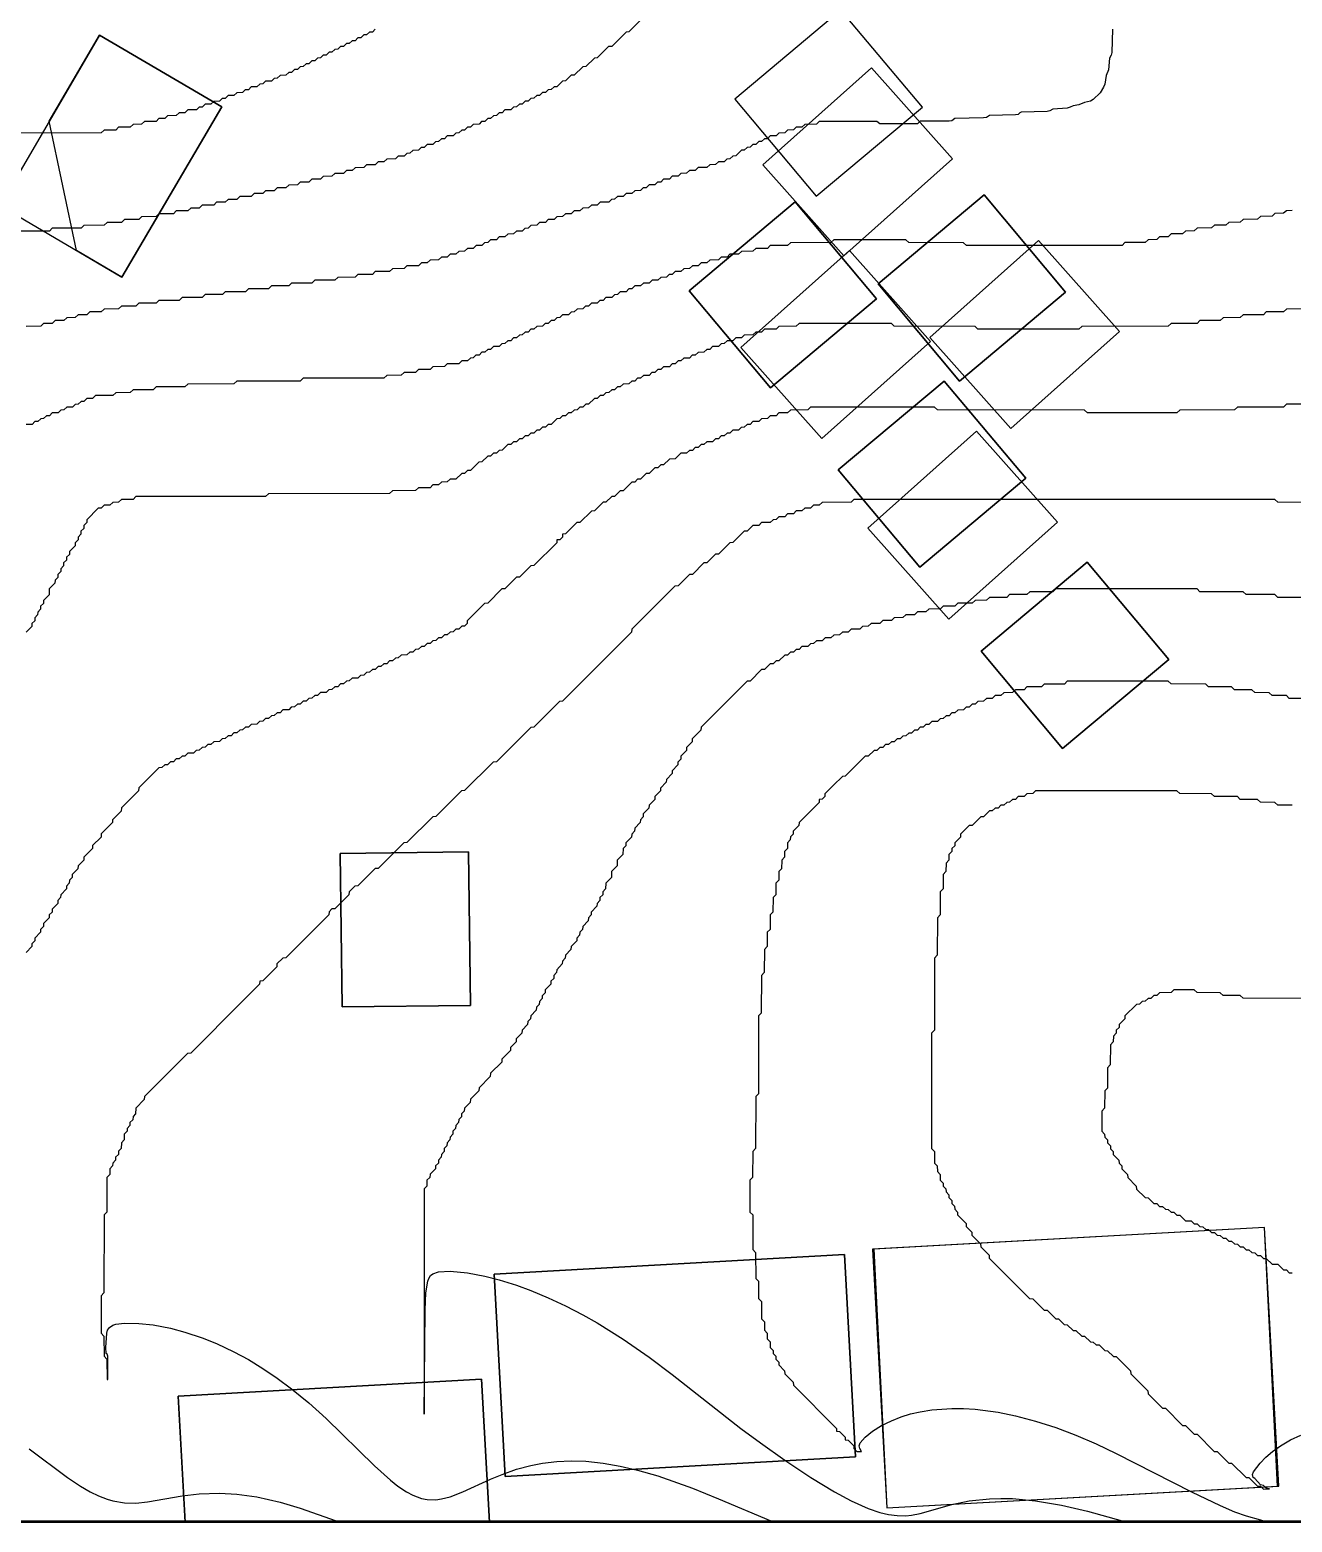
# Model space of a CAD drawing. Header units: millimetres. Extents: x 0 to 600000, y 0 to 540000.
# Drawn here: x 57681 to 167121, y 0 to 129330 of the extents above; entities that cross this region are included whole.
import ezdxf

# ---------------------------------------------------------------- set-up
doc = ezdxf.new("R2010")
doc.units = ezdxf.units.MM
for name, color, linetype in [('BLDG_BOX_CAMPUS', 5, 'Continuous'), ('BLDG_BOX_RASTER', 1, 'Continuous'), ('BLDG_FOOTPRINT_CAMPUS', 8, 'Continuous'), ('BLDG_FOOTPRINT_RASTER', 12, 'Continuous'), ('CONTOUR_44', 5, 'Continuous'), ('CONTOUR_45', 5, 'Continuous'), ('CONTOUR_46', 150, 'Continuous'), ('CONTOUR_47', 150, 'Continuous'), ('CONTOUR_48', 130, 'Continuous'), ('CONTOUR_49', 90, 'Continuous'), ('CONTOUR_50', 90, 'Continuous'), ('CONTOUR_51', 3, 'Continuous'), ('CONTOUR_52', 60, 'Continuous'), ('CONTOUR_53', 50, 'Continuous'), ('CONTOUR_54', 40, 'Continuous'), ('CONTOUR_55', 40, 'Continuous'), ('CONTOUR_56', 30, 'Continuous'), ('CONTOUR_57', 30, 'Continuous'), ('CONTOUR_58', 22, 'Continuous'), ('CONTOUR_59', 22, 'Continuous'), ('CONTOUR_60', 14, 'Continuous'), ('CONTOUR_61', 14, 'Continuous'), ('CONTOUR_62', 12, 'Continuous'), ('CONTOUR_63', 12, 'Continuous'), ('CONTOUR_64', 6, 'Continuous'), ('CONTOUR_65', 6, 'Continuous'), ('CONTOUR_66', 8, 'Continuous'), ('CONTOUR_67', 7, 'Continuous'), ('MODEL_BOUNDARY', 7, 'Continuous')]:
    doc.layers.add(name, color=color, linetype=linetype)

msp = doc.modelspace()

# ---------------------------------------------------------------- linework, layer by layer
at = {"layer": 'BLDG_BOX_CAMPUS'}
for points in [[(125865, 114906, 59572), (135058, 122618, 58964), (127989, 131046, 58601), (118795, 123334, 58715), (125865, 114906, 59572)], [(124028, 114433, 59591), (114834, 106721, 60242), (121904, 98293, 61644), (131097, 106005, 60694), (124028, 114433, 59591)], [(140413, 115025, 59615), (131220, 107313, 60511), (138289, 98885, 61655), (147483, 106597, 60566), (140413, 115025, 59615)], [(136957, 98897, 61660), (127763, 91185, 62636), (134833, 82758, 63594), (144026, 90470, 62761), (136957, 98897, 61660)], [(149348, 83188, 63697), (140154, 75476, 64491), (147224, 67049, 65571), (156418, 74761, 64747), (149348, 83188, 63697)], [(84600, 57952, 62804), (84752, 44654, 63289), (95878, 44781, 63738), (95725, 58080, 63258), (84600, 57952, 62804)]]:
    msp.add_polyline3d(points, close=True, dxfattribs=at)
at = {"layer": 'BLDG_BOX_RASTER'}
for points in [[(63725, 128872, 56130), (55070, 114100, 57716), (65665, 107892, 58650), (74320, 122664, 57059), (63725, 128872, 56130)], [(130656, 126027, 58826), (121232, 117635, 59182), (128254, 109749, 60174), (137678, 118141, 59316), (130656, 126027, 58826)], [(126356, 93918, 62288), (135779, 102310, 61185), (128757, 110196, 60119), (119333, 101804, 61094), (126356, 93918, 62288)], [(135712, 102674, 61134), (142735, 94788, 62204), (152158, 103181, 61060), (145136, 111067, 59964), (135712, 102674, 61134)], [(137349, 78271, 64109), (146772, 86664, 63245), (139750, 94550, 62237), (130326, 86157, 63208), (137349, 78271, 64109)], [(131994, 1235, 64174), (165963, 3122, 65966), (164717, 25545, 67035), (130749, 23658, 65454), (131994, 1235, 64174)], [(98900, 3971, 62961), (129271, 5658, 64885), (128297, 23192, 65327), (97926, 21505, 64006), (98900, 3971, 62961)], [(96832, 12389, 63776), (70550, 10929, 62818), (71157, 0, 61665), (97520, 0, 62395), (96832, 12389, 63776)]]:
    msp.add_polyline3d(points, close=True, dxfattribs=at)
at = {"layer": 'BLDG_FOOTPRINT_CAMPUS'}
for points in [[(118795, 123334, 58715), (125865, 114906, 59572), (135058, 122618, 58964), (127989, 131046, 58601), (118795, 123334, 58715)], [(114834, 106721, 60242), (124028, 114433, 59591), (131097, 106005, 60694), (121904, 98293, 61644), (114834, 106721, 60242)], [(131220, 107313, 60511), (140413, 115025, 59615), (147483, 106597, 60566), (138289, 98885, 61655), (131220, 107313, 60511)], [(127763, 91185, 62636), (136957, 98897, 61660), (144026, 90470, 62761), (134833, 82758, 63594), (127763, 91185, 62636)], [(140154, 75476, 64491), (149348, 83188, 63697), (156418, 74761, 64747), (147224, 67049, 65571), (140154, 75476, 64491)], [(84752, 44654, 63289), (84600, 57952, 62804), (95725, 58080, 63258), (95878, 44781, 63738), (84752, 44654, 63289)]]:
    msp.add_polyline3d(points, close=True, dxfattribs=at)
at = {"layer": 'BLDG_FOOTPRINT_RASTER'}
for points in [[(59352, 121408, 56895), (63725, 128872, 56130), (74320, 122664, 57059), (65665, 107892, 58650), (61719, 110205, 58262), (59352, 121408, 56895)], [(130655, 126027, 58826), (121232, 117635, 59182), (128254, 109749, 60174), (137678, 118141, 59316), (130655, 126027, 58826)], [(128757, 110196, 60119), (119333, 101804, 61094), (126356, 93918, 62288), (135779, 102310, 61185), (128757, 110196, 60119)], [(145136, 111067, 59964), (135712, 102674, 61134), (142735, 94788, 62204), (152158, 103181, 61060), (145136, 111067, 59964)], [(139750, 94550, 62237), (130326, 86157, 63208), (137349, 78271, 64109), (146772, 86664, 63245), (139750, 94550, 62237)], [(130861, 23664, 65460), (131994, 1235, 64174), (165850, 3116, 65972), (164717, 25545, 67035), (130861, 23664, 65460)], [(128297, 23192, 65327), (129271, 5658, 64885), (98900, 3971, 62961), (97926, 21505, 64006), (128297, 23192, 65327)], [(96832, 12389, 63776), (97520, 0, 62395), (71157, 0, 61665), (70550, 10929, 62818), (96832, 12389, 63776)]]:
    msp.add_polyline3d(points, close=True, dxfattribs=at)
at = {"layer": 'CONTOUR_44'}
msp.add_polyline3d([(125, 123, 44000), (599875, 124, 44000), (599876, 539875, 44000), (125, 539876, 44000), (125, 123, 44000)], close=True, dxfattribs=at)
at = {"layer": 'CONTOUR_45'}
msp.add_polyline3d([(125, 123, 45000), (599875, 124, 45000), (599876, 539875, 45000), (125, 539876, 45000), (125, 123, 45000)], close=True, dxfattribs=at)
at = {"layer": 'CONTOUR_46'}
msp.add_polyline3d([(125, 457886, 46000), (125, 123, 46000), (125, 123, 46000), (599875, 124, 46000)], dxfattribs=at)
at = {"layer": 'CONTOUR_47'}
msp.add_polyline3d([(125, 360358, 47000), (125, 123, 47000), (125, 123, 47000), (599875, 124, 47000)], dxfattribs=at)
at = {"layer": 'CONTOUR_48'}
msp.add_polyline3d([(125, 351634, 48000), (125, 124, 48000), (125, 124, 48000), (599875, 124, 48000)], dxfattribs=at)
at = {"layer": 'CONTOUR_49'}
msp.add_polyline3d([(125, 257391, 49000), (125, 124, 49000), (125, 124, 49000), (599875, 124, 49000)], dxfattribs=at)
at = {"layer": 'CONTOUR_50'}
msp.add_polyline3d([(125, 237941, 50000), (125, 124, 50000), (125, 124, 50000), (599875, 125, 50000)], dxfattribs=at)
at = {"layer": 'CONTOUR_51'}
msp.add_polyline3d([(125, 207427, 51000), (125, 124, 51000), (125, 124, 51000), (529694, 125, 51000)], dxfattribs=at)
at = {"layer": 'CONTOUR_52'}
msp.add_polyline3d([(125, 169928, 52000), (125, 124, 52000), (125, 124, 52000), (510145, 125, 52000)], dxfattribs=at)
at = {"layer": 'CONTOUR_53'}
msp.add_polyline3d([(125, 153892, 53000), (125, 124, 53000), (125, 124, 53000), (495649, 125, 53000)], dxfattribs=at)
at = {"layer": 'CONTOUR_54'}
msp.add_polyline3d([(125, 141887, 54000), (125, 124, 54000), (125, 124, 54000), (484387, 125, 54000)], dxfattribs=at)
at = {"layer": 'CONTOUR_55'}
msp.add_polyline3d([(125, 131384, 55000), (125, 124, 55000), (125, 124, 55000), (472641, 125, 55000)], dxfattribs=at)
at = {"layer": 'CONTOUR_56'}
msp.add_polyline3d([(125, 125, 56000), (299643, 125, 56000)], dxfattribs=at)
at = {"layer": 'CONTOUR_57'}
for points in [[(87625, 129386, 57000), (87375, 129143, 57000), (87125, 129136, 57000), (86875, 128893, 57000), (86625, 128886, 57000), (86375, 128642, 57000), (86125, 128636, 57000), (85875, 128392, 57000), (85625, 128386, 57000), (85375, 128142, 57000), (85125, 128135, 57000), (84875, 127892, 57000), (84625, 127885, 57000), (84375, 127642, 57000), (84125, 127635, 57000), (83875, 127392, 57000), (83625, 127385, 57000), (83375, 127142, 57000), (83125, 127135, 57000), (82875, 126892, 57000), (82625, 126885, 57000), (82375, 126642, 57000), (82125, 126635, 57000), (81875, 126392, 57000), (81625, 126385, 57000), (81375, 126142, 57000), (81125, 126135, 57000), (80875, 125892, 57000), (80625, 125886, 57000), (80375, 125642, 57000), (80125, 125636, 57000), (79875, 125394, 57000), (79375, 125384, 57000), (79125, 125141, 57000), (78857, 125125, 57000), (78625, 124893, 57000), (78125, 124884, 57000), (77875, 124641, 57000), (77607, 124625, 57000), (77375, 124393, 57000), (76875, 124384, 57000), (76625, 124141, 57000), (76357, 124125, 57000), (76125, 123893, 57000), (75625, 123884, 57000), (75375, 123642, 57000), (74875, 123634, 57000), (74625, 123391, 57000), (74357, 123375, 57000), (74125, 123143, 57000), (73625, 123134, 57000), (73375, 122892, 57000), (72875, 122884, 57000), (72625, 122641, 57000), (72356, 122625, 57000), (72125, 122394, 57000), (71375, 122384, 57000), (71125, 122142, 57000), (70625, 122134, 57000), (70375, 121893, 57000), (69625, 121884, 57000), (69375, 121642, 57000), (68875, 121634, 57000), (68625, 121394, 57000), (67625, 121384, 57000), (67375, 121143, 57000), (66625, 121134, 57000), (66375, 120893, 57000), (65375, 120884, 57000), (65125, 120643, 57000), (64125, 120634, 57000), (63875, 120395, 57000), (46875, 120381, 57000)], [(125, 125, 57000), (285032, 125, 57000)]]:
    msp.add_polyline3d(points, dxfattribs=at)
at = {"layer": 'CONTOUR_58'}
for points in [[(114599, 134125, 58000), (109625, 129151, 58000), (109375, 129140, 58000), (108125, 127900, 58000), (107856, 127875, 58000), (106875, 126900, 58000), (106625, 126889, 58000), (105875, 126150, 58000), (105625, 126139, 58000), (104875, 125401, 58000), (104625, 125390, 58000), (104125, 124900, 58000), (103855, 124875, 58000), (103375, 124401, 58000), (103125, 124390, 58000), (102875, 124149, 58000), (102625, 124139, 58000), (102375, 123898, 58000), (102125, 123889, 58000), (101875, 123647, 58000), (101625, 123639, 58000), (101375, 123397, 58000), (101125, 123389, 58000), (100875, 123147, 58000), (100625, 123138, 58000), (100375, 122897, 58000), (100125, 122888, 58000), (99875, 122647, 58000), (99625, 122639, 58000), (99375, 122398, 58000), (98875, 122386, 58000), (98625, 122144, 58000), (98375, 122137, 58000), (98125, 121895, 58000), (97875, 121887, 58000), (97625, 121645, 58000), (97375, 121637, 58000), (97125, 121395, 58000), (96853, 121375, 58000), (96625, 121147, 58000), (96125, 121136, 58000), (95875, 120893, 58000), (95625, 120887, 58000), (95375, 120644, 58000), (95125, 120637, 58000), (94875, 120395, 58000), (94604, 120375, 58000), (94375, 120146, 58000), (93875, 120135, 58000), (93625, 119893, 58000), (93375, 119886, 58000), (93125, 119644, 58000), (92854, 119625, 58000), (92625, 119396, 58000), (92125, 119385, 58000), (91875, 119143, 58000), (91605, 119125, 58000), (91375, 118895, 58000), (90875, 118885, 58000), (90625, 118643, 58000), (90354, 118625, 58000), (90125, 118396, 58000), (89625, 118386, 58000), (89375, 118145, 58000), (88625, 118135, 58000), (88375, 117893, 58000), (87875, 117885, 58000), (87625, 117644, 58000), (86875, 117634, 58000), (86625, 117393, 58000), (85875, 117384, 58000), (85625, 117142, 58000), (85125, 117134, 58000), (84875, 116893, 58000), (84125, 116884, 58000), (83875, 116642, 58000), (83125, 116633, 58000), (82875, 116392, 58000), (82125, 116383, 58000), (81875, 116141, 58000), (81125, 116133, 58000), (80875, 115891, 58000), (80125, 115883, 58000), (79875, 115641, 58000), (79125, 115633, 58000), (78875, 115391, 58000), (78125, 115383, 58000), (77875, 115141, 58000), (77125, 115133, 58000), (76875, 114891, 58000), (75875, 114882, 58000), (75625, 114640, 58000), (74875, 114632, 58000), (74625, 114390, 58000), (73875, 114382, 58000), (73625, 114140, 58000), (72625, 114132, 58000), (72375, 113890, 58000), (71625, 113882, 58000), (71375, 113640, 58000), (70375, 113632, 58000), (70125, 113390, 58000), (68875, 113382, 58000), (68625, 113140, 58000), (67375, 113132, 58000), (67125, 112890, 58000), (65875, 112882, 58000), (65625, 112640, 58000), (64375, 112632, 58000), (64125, 112390, 58000), (62375, 112382, 58000), (62125, 112140, 58000), (59625, 112132, 58000), (59375, 111890, 58000), (56375, 111882, 58000)], [(125, 125, 58000), (271740, 125, 58000)]]:
    msp.add_polyline3d(points, dxfattribs=at)
at = {"layer": 'CONTOUR_59'}
for points in [[(151557, 129375, 59000), (151485, 127375, 59000), (151425, 127125, 59000), (151276, 126875, 59000), (151196, 125875, 59000), (150989, 125375, 59000), (150870, 124625, 59000), (150776, 124375, 59000), (150484, 123875, 59000), (149875, 123286, 59000), (149625, 123160, 59000), (149125, 123038, 59000), (148625, 122821, 59000), (148125, 122752, 59000), (147875, 122620, 59000), (147625, 122543, 59000), (146375, 122462, 59000), (146125, 122303, 59000), (145875, 122251, 59000), (143625, 122184, 59000), (143502, 122125, 59000), (143375, 121998, 59000), (143125, 121963, 59000), (140875, 121920, 59000), (140625, 121720, 59000), (140375, 121693, 59000), (137875, 121661, 59000), (137625, 121451, 59000), (137375, 121430, 59000), (134875, 121405, 59000), (134625, 121189, 59000), (131375, 121177, 59000), (131125, 121398, 59000), (126125, 121389, 59000), (125875, 121154, 59000), (124875, 121138, 59000), (124625, 120901, 59000), (124125, 120889, 59000), (123875, 120651, 59000), (123375, 120639, 59000), (123125, 120401, 59000), (122625, 120389, 59000), (122375, 120150, 59000), (121875, 120138, 59000), (121625, 119897, 59000), (121375, 119889, 59000), (121125, 119648, 59000), (120875, 119640, 59000), (120625, 119399, 59000), (120375, 119390, 59000), (120125, 119149, 59000), (119875, 119140, 59000), (119625, 118898, 59000), (119375, 118889, 59000), (118875, 118403, 59000), (118625, 118392, 59000), (118375, 118152, 59000), (118096, 118125, 59000), (117875, 117904, 59000), (117375, 117889, 59000), (117125, 117651, 59000), (116625, 117639, 59000), (116375, 117401, 59000), (115625, 117387, 59000), (115375, 117148, 59000), (114875, 117137, 59000), (114625, 116897, 59000), (114125, 116887, 59000), (113875, 116647, 59000), (113375, 116636, 59000), (113125, 116396, 59000), (112625, 116386, 59000), (112375, 116144, 59000), (112103, 116125, 59000), (111875, 115897, 59000), (111375, 115886, 59000), (111125, 115644, 59000), (110853, 115625, 59000), (110625, 115397, 59000), (110125, 115386, 59000), (109875, 115145, 59000), (109375, 115136, 59000), (109125, 114895, 59000), (108625, 114885, 59000), (108375, 114643, 59000), (108104, 114625, 59000), (107875, 114396, 59000), (107125, 114385, 59000), (106875, 114143, 59000), (106375, 114135, 59000), (106125, 113893, 59000), (105625, 113885, 59000), (105375, 113643, 59000), (104875, 113635, 59000), (104625, 113393, 59000), (104125, 113384, 59000), (103875, 113143, 59000), (103375, 113134, 59000), (103125, 112892, 59000), (102625, 112884, 59000), (102375, 112642, 59000), (101875, 112634, 59000), (101625, 112392, 59000), (101125, 112384, 59000), (100875, 112141, 59000), (100607, 112125, 59000), (100375, 111893, 59000), (99875, 111884, 59000), (99625, 111642, 59000), (99125, 111634, 59000), (98875, 111392, 59000), (98375, 111384, 59000), (98125, 111142, 59000), (97625, 111134, 59000), (97375, 110891, 59000), (97107, 110875, 59000), (96875, 110643, 59000), (96375, 110634, 59000), (96125, 110392, 59000), (95625, 110384, 59000), (95375, 110142, 59000), (94875, 110134, 59000), (94625, 109892, 59000), (94125, 109884, 59000), (93875, 109642, 59000), (93375, 109634, 59000), (93125, 109393, 59000), (92375, 109384, 59000), (92125, 109142, 59000), (91625, 109134, 59000), (91375, 108893, 59000), (90375, 108883, 59000), (90125, 108642, 59000), (89125, 108633, 59000), (88875, 108392, 59000), (87625, 108383, 59000), (87375, 108142, 59000), (86125, 108133, 59000), (85875, 107891, 59000), (84375, 107882, 59000), (84125, 107641, 59000), (82375, 107632, 59000), (82125, 107390, 59000), (80375, 107382, 59000), (80125, 107140, 59000), (78625, 107132, 59000), (78375, 106890, 59000), (76625, 106882, 59000), (76375, 106639, 59000), (74625, 106631, 59000), (74375, 106389, 59000), (72875, 106381, 59000), (72625, 106139, 59000), (70875, 106131, 59000), (70625, 105888, 59000), (68875, 105881, 59000), (68625, 105638, 59000), (67125, 105631, 59000), (66875, 105388, 59000), (65625, 105381, 59000), (65375, 105138, 59000), (64125, 105131, 59000), (63875, 104888, 59000), (62875, 104881, 59000), (62625, 104638, 59000), (61875, 104632, 59000), (61625, 104388, 59000), (60875, 104382, 59000), (60625, 104139, 59000), (59875, 104132, 59000), (59625, 103889, 59000), (58875, 103882, 59000), (58625, 103640, 59000), (57375, 103632, 59000)], [(125, 125, 59000), (259490, 125, 59000)]]:
    msp.add_polyline3d(points, dxfattribs=at)
at = {"layer": 'CONTOUR_60'}
for points in [[(167125, 113678, 60000), (166625, 113653, 60000), (166375, 113430, 60000), (165625, 113401, 60000), (165375, 113177, 60000), (164375, 113148, 60000), (164125, 112923, 60000), (162875, 112895, 60000), (162625, 112667, 60000), (161625, 112644, 60000), (161375, 112414, 60000), (160375, 112393, 60000), (160125, 112162, 60000), (158875, 112141, 60000), (158625, 111907, 60000), (157875, 111891, 60000), (157625, 111657, 60000), (156625, 111640, 60000), (156375, 111405, 60000), (155625, 111390, 60000), (155375, 111155, 60000), (154625, 111140, 60000), (154375, 110907, 60000), (152625, 110888, 60000), (152375, 110654, 60000), (139125, 110640, 60000), (138875, 110645, 60000), (138625, 110884, 60000), (133875, 110893, 60000), (133625, 111133, 60000), (128125, 111134, 60000), (127375, 111133, 60000), (127125, 110891, 60000), (123625, 110882, 60000), (123375, 110640, 60000), (121875, 110632, 60000), (121625, 110389, 60000), (120625, 110382, 60000), (120375, 110139, 60000), (119375, 110131, 60000), (119125, 109888, 60000), (118375, 109881, 60000), (118125, 109638, 60000), (117625, 109632, 60000), (117375, 109388, 60000), (116625, 109381, 60000), (116375, 109137, 60000), (115875, 109132, 60000), (115625, 108888, 60000), (115125, 108882, 60000), (114875, 108638, 60000), (114375, 108632, 60000), (114125, 108388, 60000), (113625, 108382, 60000), (113375, 108137, 60000), (113111, 108125, 60000), (112875, 107889, 60000), (112375, 107882, 60000), (112125, 107638, 60000), (111625, 107632, 60000), (111375, 107388, 60000), (110875, 107382, 60000), (110625, 107138, 60000), (110125, 107132, 60000), (109875, 106887, 60000), (109612, 106875, 60000), (109375, 106638, 60000), (108875, 106632, 60000), (108625, 106387, 60000), (108361, 106375, 60000), (108125, 106139, 60000), (107625, 106132, 60000), (107375, 105887, 60000), (107111, 105875, 60000), (106875, 105639, 60000), (106375, 105632, 60000), (106125, 105387, 60000), (105861, 105375, 60000), (105625, 105139, 60000), (105125, 105132, 60000), (104875, 104888, 60000), (104611, 104875, 60000), (104375, 104639, 60000), (103875, 104632, 60000), (103625, 104387, 60000), (103375, 104383, 60000), (103125, 104138, 60000), (102875, 104133, 60000), (102625, 103889, 60000), (102360, 103875, 60000), (102125, 103640, 60000), (101625, 103632, 60000), (101375, 103388, 60000), (101125, 103383, 60000), (100875, 103138, 60000), (100625, 103133, 60000), (100375, 102889, 60000), (100125, 102884, 60000), (99875, 102639, 60000), (99625, 102634, 60000), (99375, 102389, 60000), (99125, 102384, 60000), (98875, 102140, 60000), (98609, 102125, 60000), (98375, 101891, 60000), (97875, 101883, 60000), (97625, 101639, 60000), (97375, 101634, 60000), (97125, 101390, 60000), (96875, 101384, 60000), (96625, 101141, 60000), (96358, 101125, 60000), (96125, 100892, 60000), (95875, 100886, 60000), (95625, 100644, 60000), (95125, 100635, 60000), (94875, 100394, 60000), (93875, 100384, 60000), (93625, 100142, 60000), (92625, 100133, 60000), (92375, 99892, 60000), (91375, 99883, 60000), (91125, 99642, 60000), (90125, 99633, 60000), (89875, 99392, 60000), (88625, 99383, 60000), (88375, 99143, 60000), (81375, 99132, 60000), (81125, 98890, 60000), (75625, 98881, 60000), (75375, 98639, 60000), (71375, 98631, 60000), (71125, 98388, 60000), (68625, 98381, 60000), (68375, 98137, 60000), (66625, 98131, 60000), (66375, 97887, 60000), (65125, 97881, 60000), (64875, 97637, 60000), (63375, 97630, 60000), (63125, 97385, 60000), (62625, 97381, 60000), (62375, 97135, 60000), (62125, 97132, 60000), (61875, 96886, 60000), (61612, 96875, 60000), (61375, 96638, 60000), (60875, 96631, 60000), (60625, 96387, 60000), (60362, 96375, 60000), (60125, 96138, 60000), (59625, 96132, 60000), (59375, 95887, 60000), (59125, 95882, 60000), (58875, 95638, 60000), (58625, 95633, 60000), (58375, 95388, 60000), (58111, 95375, 60000), (57875, 95139, 60000), (57375, 95132, 60000)], [(29125, 125, 60000), (247917, 125, 60000)]]:
    msp.add_polyline3d(points, dxfattribs=at)
at = {"layer": 'CONTOUR_61'}
for points in [[(168125, 105140, 61000), (166625, 105132, 61000), (166375, 104890, 61000), (164875, 104882, 61000), (164625, 104640, 61000), (162875, 104632, 61000), (162625, 104389, 61000), (161125, 104382, 61000), (160875, 104139, 61000), (159125, 104132, 61000), (158875, 103889, 61000), (156625, 103881, 61000), (156375, 103639, 61000), (148875, 103631, 61000), (148625, 103388, 61000), (139875, 103388, 61000), (139625, 103631, 61000), (132625, 103638, 61000), (132375, 103881, 61000), (124375, 103880, 61000), (124125, 103636, 61000), (122625, 103630, 61000), (122375, 103386, 61000), (121375, 103380, 61000), (121125, 103136, 61000), (120625, 103131, 61000), (120375, 102886, 61000), (119625, 102881, 61000), (119375, 102636, 61000), (118875, 102631, 61000), (118625, 102386, 61000), (118125, 102381, 61000), (117875, 102135, 61000), (117613, 102125, 61000), (117375, 101887, 61000), (116875, 101881, 61000), (116625, 101636, 61000), (116363, 101625, 61000), (116125, 101387, 61000), (115625, 101381, 61000), (115375, 101136, 61000), (115113, 101125, 61000), (114875, 100887, 61000), (114375, 100881, 61000), (114125, 100636, 61000), (113875, 100632, 61000), (113625, 100387, 61000), (113362, 100375, 61000), (113125, 100138, 61000), (112625, 100131, 61000), (112375, 99886, 61000), (112125, 99882, 61000), (111875, 99637, 61000), (111612, 99625, 61000), (111375, 99388, 61000), (110875, 99381, 61000), (110625, 99136, 61000), (110375, 99132, 61000), (110125, 98887, 61000), (109862, 98875, 61000), (109625, 98638, 61000), (109125, 98631, 61000), (108875, 98386, 61000), (108625, 98382, 61000), (108375, 98136, 61000), (108125, 98132, 61000), (107875, 97887, 61000), (107625, 97882, 61000), (107375, 97637, 61000), (107125, 97632, 61000), (106875, 97386, 61000), (106625, 97382, 61000), (106125, 96888, 61000), (105875, 96883, 61000), (105625, 96638, 61000), (105375, 96633, 61000), (105125, 96388, 61000), (104875, 96383, 61000), (104625, 96138, 61000), (104375, 96133, 61000), (104125, 95887, 61000), (103875, 95883, 61000), (103625, 95637, 61000), (103375, 95632, 61000), (102875, 95139, 61000), (102625, 95134, 61000), (102375, 94889, 61000), (102125, 94883, 61000), (101875, 94638, 61000), (101625, 94633, 61000), (101375, 94388, 61000), (101125, 94383, 61000), (100875, 94138, 61000), (100625, 94133, 61000), (100375, 93888, 61000), (100125, 93883, 61000), (99875, 93638, 61000), (99625, 93633, 61000), (99375, 93388, 61000), (99125, 93383, 61000), (98625, 92890, 61000), (98375, 92884, 61000), (98125, 92639, 61000), (97875, 92634, 61000), (97625, 92389, 61000), (97375, 92384, 61000), (96875, 91891, 61000), (96612, 91875, 61000), (95875, 91145, 61000), (95625, 91137, 61000), (95375, 90893, 61000), (95125, 90886, 61000), (94625, 90399, 61000), (94125, 90386, 61000), (93875, 90146, 61000), (93375, 90136, 61000), (93125, 89896, 61000), (92625, 89886, 61000), (92375, 89647, 61000), (91375, 89635, 61000), (91125, 89397, 61000), (89125, 89384, 61000), (88875, 89145, 61000), (78375, 89133, 61000), (78125, 88893, 61000), (77875, 88888, 61000), (66875, 88881, 61000), (66625, 88638, 61000), (65625, 88631, 61000), (65375, 88387, 61000), (64875, 88381, 61000), (64625, 88136, 61000), (64125, 88131, 61000), (63875, 87885, 61000), (63617, 87875, 61000), (62618, 86875, 61000), (62613, 86625, 61000), (62367, 86375, 61000), (62362, 86125, 61000), (62116, 85875, 61000), (62111, 85625, 61000), (61866, 85375, 61000), (61860, 85125, 61000), (61615, 84875, 61000), (61608, 84625, 61000), (61116, 84125, 61000), (61109, 83875, 61000), (60865, 83625, 61000), (60858, 83375, 61000), (60614, 83125, 61000), (60608, 82875, 61000), (60364, 82625, 61000), (60357, 82375, 61000), (60114, 82125, 61000), (60106, 81875, 61000), (59863, 81625, 61000), (59855, 81375, 61000), (59365, 80875, 61000), (59352, 80375, 61000), (58863, 79875, 61000), (58856, 79625, 61000), (58613, 79375, 61000), (58605, 79125, 61000), (58363, 78875, 61000), (58355, 78625, 61000), (58112, 78375, 61000), (58104, 78125, 61000), (57862, 77875, 61000), (57852, 77625, 61000), (57363, 77125, 61000)], [(50875, 125, 61000), (236887, 125, 61000)]]:
    msp.add_polyline3d(points, dxfattribs=at)
at = {"layer": 'CONTOUR_62'}
for points in [[(170625, 96890, 62000), (166625, 96882, 62000), (166375, 96640, 62000), (162375, 96631, 62000), (162125, 96389, 62000), (157375, 96381, 62000), (157125, 96139, 62000), (156625, 96134, 62000), (149375, 96138, 62000), (149125, 96381, 62000), (136375, 96388, 62000), (136125, 96631, 62000), (125375, 96630, 62000), (125125, 96386, 62000), (123625, 96380, 62000), (123375, 96136, 62000), (122625, 96130, 62000), (122375, 95886, 62000), (121875, 95881, 62000), (121625, 95636, 62000), (121125, 95631, 62000), (120875, 95386, 62000), (120375, 95381, 62000), (120125, 95135, 62000), (119875, 95132, 62000), (119625, 94886, 62000), (119363, 94875, 62000), (119125, 94637, 62000), (118625, 94631, 62000), (118375, 94386, 62000), (118125, 94382, 62000), (117875, 94136, 62000), (117625, 94132, 62000), (117375, 93887, 62000), (117112, 93875, 62000), (116875, 93638, 62000), (116375, 93631, 62000), (116125, 93386, 62000), (115875, 93382, 62000), (115625, 93136, 62000), (115375, 93132, 62000), (115125, 92887, 62000), (114863, 92875, 62000), (114625, 92637, 62000), (114125, 92631, 62000), (113625, 92138, 62000), (113125, 92131, 62000), (112625, 91637, 62000), (112375, 91632, 62000), (112125, 91386, 62000), (111875, 91382, 62000), (111375, 90887, 62000), (111125, 90882, 62000), (110625, 90388, 62000), (110375, 90383, 62000), (110125, 90137, 62000), (109875, 90132, 62000), (109125, 89389, 62000), (108875, 89383, 62000), (108375, 88888, 62000), (108125, 88883, 62000), (107625, 88388, 62000), (107375, 88383, 62000), (106625, 87639, 62000), (106365, 87625, 62000), (105375, 86640, 62000), (105114, 86625, 62000), (104125, 85640, 62000), (103875, 85633, 62000), (103857, 85375, 62000), (103625, 85143, 62000), (103375, 85134, 62000), (103359, 84875, 62000), (101375, 82894, 62000), (101125, 82886, 62000), (100125, 81894, 62000), (99875, 81886, 62000), (98875, 80895, 62000), (98610, 80875, 62000), (97375, 79647, 62000), (97109, 79625, 62000), (95606, 78125, 62000), (95586, 77875, 62000), (95375, 77664, 62000), (95125, 77645, 62000), (94875, 77404, 62000), (94625, 77392, 62000), (94375, 77152, 62000), (94125, 77141, 62000), (93875, 76901, 62000), (93625, 76891, 62000), (93375, 76650, 62000), (93125, 76641, 62000), (92875, 76400, 62000), (92625, 76390, 62000), (92375, 76150, 62000), (92125, 76140, 62000), (91875, 75900, 62000), (91625, 75891, 62000), (91375, 75650, 62000), (91125, 75641, 62000), (90875, 75401, 62000), (90625, 75391, 62000), (90375, 75153, 62000), (89875, 75139, 62000), (89625, 74899, 62000), (89375, 74890, 62000), (89125, 74650, 62000), (88875, 74640, 62000), (88625, 74400, 62000), (88375, 74391, 62000), (88125, 74151, 62000), (87875, 74141, 62000), (87625, 73901, 62000), (87375, 73891, 62000), (87125, 73652, 62000), (86875, 73642, 62000), (86625, 73402, 62000), (86346, 73375, 62000), (86125, 73154, 62000), (85625, 73140, 62000), (85375, 72900, 62000), (85125, 72891, 62000), (84875, 72651, 62000), (84625, 72642, 62000), (84375, 72402, 62000), (84125, 72392, 62000), (83875, 72153, 62000), (83595, 72125, 62000), (83375, 71905, 62000), (82875, 71890, 62000), (82625, 71651, 62000), (82375, 71641, 62000), (82125, 71402, 62000), (81875, 71392, 62000), (81625, 71153, 62000), (81375, 71142, 62000), (81125, 70903, 62000), (80875, 70893, 62000), (80625, 70654, 62000), (80344, 70625, 62000), (80125, 70406, 62000), (79625, 70390, 62000), (79375, 70152, 62000), (79125, 70142, 62000), (78875, 69903, 62000), (78625, 69892, 62000), (78375, 69653, 62000), (78125, 69643, 62000), (77875, 69404, 62000), (77594, 69375, 62000), (77375, 69156, 62000), (76875, 69140, 62000), (76625, 68901, 62000), (76375, 68891, 62000), (76125, 68652, 62000), (75875, 68642, 62000), (75625, 68402, 62000), (75375, 68392, 62000), (75125, 68153, 62000), (74875, 68142, 62000), (74625, 67903, 62000), (74345, 67875, 62000), (74125, 67655, 62000), (73625, 67639, 62000), (73375, 67400, 62000), (73125, 67391, 62000), (72875, 67151, 62000), (72625, 67141, 62000), (72375, 66901, 62000), (72098, 66875, 62000), (71875, 66652, 62000), (71375, 66638, 62000), (71125, 66397, 62000), (70875, 66389, 62000), (70625, 66147, 62000), (70375, 66139, 62000), (70125, 65897, 62000), (69875, 65888, 62000), (69625, 65646, 62000), (69375, 65638, 62000), (69125, 65394, 62000), (68860, 65375, 62000), (67125, 63641, 62000), (67102, 63375, 62000), (65625, 61892, 62000), (65602, 61625, 62000), (64862, 60875, 62000), (64851, 60625, 62000), (63875, 59642, 62000), (63852, 59375, 62000), (63125, 58642, 62000), (63102, 58375, 62000), (62375, 57642, 62000), (62353, 57375, 62000), (61862, 56875, 62000), (61853, 56625, 62000), (61363, 56125, 62000), (61355, 55875, 62000), (61112, 55625, 62000), (61103, 55375, 62000), (60861, 55125, 62000), (60851, 54875, 62000), (60362, 54375, 62000), (60353, 54125, 62000), (60111, 53875, 62000), (60101, 53625, 62000), (59612, 53125, 62000), (59603, 52875, 62000), (59361, 52625, 62000), (59351, 52375, 62000), (58862, 51875, 62000), (58853, 51625, 62000), (58611, 51375, 62000), (58601, 51125, 62000), (58112, 50625, 62000), (58103, 50375, 62000), (57860, 50125, 62000), (57850, 49875, 62000), (57362, 49375, 62000)], [(57625, 6359, 62000), (60956, 3875, 62000), (62060, 3125, 62000), (62906, 2625, 62000), (63625, 2269, 62000), (64375, 1978, 62000), (64875, 1835, 62000), (65875, 1672, 62000), (66875, 1659, 62000), (67875, 1757, 62000), (70875, 2268, 62000), (72375, 2447, 62000), (74125, 2512, 62000), (75625, 2432, 62000), (77375, 2190, 62000), (79375, 1739, 62000), (81125, 1221, 62000), (84247, 125, 62000), (84375, 125, 62000), (84375, 125, 62000), (226574, 125, 62000)]]:
    msp.add_polyline3d(points, dxfattribs=at)
at = {"layer": 'CONTOUR_63'}
msp.add_polyline3d([(173625, 88382, 63000), (165875, 88390, 63000), (165625, 88632, 63000), (129125, 88631, 63000), (128875, 88388, 63000), (126375, 88381, 63000), (126125, 88136, 63000), (125625, 88131, 63000), (125375, 87887, 63000), (124875, 87882, 63000), (124625, 87638, 63000), (124125, 87632, 63000), (123875, 87388, 63000), (123375, 87382, 63000), (123125, 87138, 63000), (122625, 87132, 63000), (122375, 86887, 63000), (122111, 86875, 63000), (121875, 86639, 63000), (121125, 86631, 63000), (120875, 86386, 63000), (120375, 86381, 63000), (119875, 85887, 63000), (119625, 85882, 63000), (118625, 84889, 63000), (118365, 84875, 63000), (117375, 83890, 63000), (117125, 83883, 63000), (116375, 83140, 63000), (116114, 83125, 63000), (115125, 82140, 63000), (114864, 82125, 63000), (113875, 81140, 63000), (113614, 81125, 63000), (109875, 77387, 63000), (109857, 77125, 63000), (103875, 71144, 63000), (103611, 71125, 63000), (101375, 68895, 63000), (101111, 68875, 63000), (98125, 65897, 63000), (97859, 65875, 63000), (95375, 63398, 63000), (95108, 63375, 63000), (92875, 61150, 63000), (92607, 61125, 63000), (90375, 58901, 63000), (90106, 58875, 63000), (87875, 56652, 63000), (87625, 56640, 63000), (86125, 55152, 63000), (85856, 55125, 63000), (85359, 54625, 63000), (85347, 54375, 63000), (84125, 53154, 63000), (83875, 53141, 63000), (83625, 52894, 63000), (83596, 52625, 63000), (82600, 51625, 63000), (79875, 48905, 63000), (79604, 48875, 63000), (79108, 48375, 63000), (79095, 48125, 63000), (77875, 46904, 63000), (77625, 46891, 63000), (77596, 46625, 63000), (76101, 45125, 63000), (71625, 40653, 63000), (71356, 40625, 63000), (67625, 36891, 63000), (67605, 36625, 63000), (66865, 35875, 63000), (66854, 35375, 63000), (66625, 35146, 63000), (66605, 34875, 63000), (66363, 34625, 63000), (66355, 34375, 63000), (66113, 34125, 63000), (66106, 33875, 63000), (65864, 33625, 63000), (65854, 33125, 63000), (65614, 32875, 63000), (65602, 32375, 63000), (65375, 32148, 63000), (65355, 31875, 63000), (65113, 31625, 63000), (65106, 31375, 63000), (64864, 31125, 63000), (64857, 30875, 63000), (64615, 30625, 63000), (64607, 30125, 63000), (64366, 29875, 63000), (64353, 26875, 63000), (64115, 26625, 63000), (64103, 19875, 63000), (63865, 19625, 63000), (63866, 16375, 63000), (64106, 16125, 63000), (64117, 14375, 63000), (64357, 14125, 63000), (64375, 12359, 63000), (64455, 12375, 63000), (64448, 14375, 63000), (64375, 14561, 63000), (64311, 14625, 63000), (64271, 15125, 63000), (64352, 16375, 63000), (64420, 16625, 63000), (64593, 16875, 63000), (64875, 17058, 63000), (65125, 17145, 63000), (65875, 17249, 63000), (67125, 17228, 63000), (68375, 17087, 63000), (69875, 16802, 63000), (71125, 16474, 63000), (72625, 15976, 63000), (73875, 15474, 63000), (75375, 14766, 63000), (76625, 14087, 63000), (77875, 13326, 63000), (79125, 12483, 63000), (80375, 11554, 63000), (81875, 10329, 63000), (83375, 8990, 63000), (87572, 4875, 63000), (88946, 3625, 63000), (89578, 3125, 63000), (90326, 2625, 63000), (90875, 2336, 63000), (91625, 2063, 63000), (92125, 1965, 63000), (92875, 1946, 63000), (93375, 2011, 63000), (94125, 2201, 63000), (95232, 2625, 63000), (97625, 3726, 63000), (98625, 4143, 63000), (99875, 4583, 63000), (101125, 4919, 63000), (102125, 5112, 63000), (103375, 5261, 63000), (104625, 5313, 63000), (105875, 5275, 63000), (107375, 5122, 63000), (108875, 4862, 63000), (110375, 4511, 63000), (112125, 4001, 63000), (115125, 2936, 63000), (117375, 2034, 63000), (121925, 125, 63000), (122125, 125, 63000), (122125, 125, 63000), (216038, 125, 63000)], dxfattribs=at)
at = {"layer": 'CONTOUR_64'}
msp.add_polyline3d([(167875, 80132, 64000), (165875, 80139, 64000), (165625, 80382, 64000), (163125, 80389, 64000), (162875, 80631, 64000), (159125, 80639, 64000), (158875, 80881, 64000), (146625, 80881, 64000), (146375, 80639, 64000), (144375, 80631, 64000), (144125, 80389, 64000), (142625, 80382, 64000), (142375, 80140, 64000), (140875, 80132, 64000), (140625, 79890, 64000), (139625, 79882, 64000), (139375, 79641, 64000), (138125, 79632, 64000), (137875, 79390, 64000), (136875, 79383, 64000), (136625, 79141, 64000), (135625, 79133, 64000), (135375, 78891, 64000), (134625, 78883, 64000), (134375, 78641, 64000), (133625, 78633, 64000), (133375, 78392, 64000), (132625, 78383, 64000), (132375, 78142, 64000), (131625, 78133, 64000), (131375, 77892, 64000), (130625, 77883, 64000), (130375, 77641, 64000), (129875, 77634, 64000), (129625, 77392, 64000), (128875, 77383, 64000), (128625, 77141, 64000), (128125, 77134, 64000), (127875, 76891, 64000), (127375, 76884, 64000), (127125, 76641, 64000), (126625, 76634, 64000), (126375, 76391, 64000), (125875, 76383, 64000), (125625, 76140, 64000), (125359, 76125, 64000), (125125, 75891, 64000), (124625, 75883, 64000), (124375, 75639, 64000), (124111, 75625, 64000), (123875, 75389, 64000), (123625, 75384, 64000), (123375, 75139, 64000), (123125, 75133, 64000), (122625, 74641, 64000), (122375, 74634, 64000), (122125, 74389, 64000), (121875, 74383, 64000), (121375, 73890, 64000), (121125, 73884, 64000), (120125, 72891, 64000), (119864, 72875, 64000), (115875, 68887, 64000), (115859, 68625, 64000), (115116, 67875, 64000), (115109, 67625, 64000), (114625, 67138, 64000), (114608, 66875, 64000), (114115, 66375, 64000), (114108, 66125, 64000), (113864, 65875, 64000), (113856, 65625, 64000), (113364, 65125, 64000), (113356, 64875, 64000), (112864, 64375, 64000), (112856, 64125, 64000), (112364, 63625, 64000), (112356, 63375, 64000), (111875, 62891, 64000), (111855, 62625, 64000), (111364, 62125, 64000), (111355, 61875, 64000), (110864, 61375, 64000), (110856, 61125, 64000), (110613, 60875, 64000), (110604, 60625, 64000), (110125, 60142, 64000), (110106, 59875, 64000), (109862, 59625, 64000), (109854, 59375, 64000), (109363, 58875, 64000), (109356, 58625, 64000), (109114, 58375, 64000), (109100, 57875, 64000), (108613, 57375, 64000), (108599, 56875, 64000), (108113, 56375, 64000), (108098, 55875, 64000), (107612, 55375, 64000), (107599, 54875, 64000), (107359, 54625, 64000), (107349, 54375, 64000), (107109, 54125, 64000), (107099, 53875, 64000), (106858, 53625, 64000), (106847, 53375, 64000), (106360, 52875, 64000), (106349, 52625, 64000), (106108, 52375, 64000), (106097, 52125, 64000), (105610, 51625, 64000), (105599, 51375, 64000), (105359, 51125, 64000), (105348, 50875, 64000), (105107, 50625, 64000), (105095, 50375, 64000), (104608, 49875, 64000), (104596, 49625, 64000), (104109, 49125, 64000), (104098, 48875, 64000), (103858, 48625, 64000), (103845, 48375, 64000), (103359, 47875, 64000), (103348, 47625, 64000), (103108, 47375, 64000), (103097, 47125, 64000), (102857, 46875, 64000), (102844, 46625, 64000), (102358, 46125, 64000), (102347, 45875, 64000), (102107, 45625, 64000), (102096, 45375, 64000), (101856, 45125, 64000), (101844, 44875, 64000), (101605, 44625, 64000), (101591, 44375, 64000), (101107, 43875, 64000), (101094, 43625, 64000), (100855, 43375, 64000), (100841, 43125, 64000), (100375, 42652, 64000), (100341, 42375, 64000), (99855, 41875, 64000), (99841, 41625, 64000), (99355, 41125, 64000), (99340, 40875, 64000), (98606, 40125, 64000), (98591, 39875, 64000), (97625, 38899, 64000), (97593, 38625, 64000), (96625, 37648, 64000), (96595, 37375, 64000), (95875, 36647, 64000), (95847, 36375, 64000), (95359, 35875, 64000), (95349, 35625, 64000), (95109, 35375, 64000), (95098, 35125, 64000), (94875, 34902, 64000), (94848, 34625, 64000), (94608, 34375, 64000), (94597, 34125, 64000), (94358, 33875, 64000), (94347, 33625, 64000), (94108, 33375, 64000), (94097, 33125, 64000), (93858, 32875, 64000), (93847, 32625, 64000), (93608, 32375, 64000), (93598, 32125, 64000), (93358, 31875, 64000), (93348, 31625, 64000), (93108, 31375, 64000), (93098, 31125, 64000), (92858, 30875, 64000), (92847, 30625, 64000), (92375, 30146, 64000), (92354, 29875, 64000), (92113, 29625, 64000), (92103, 29125, 64000), (91864, 28875, 64000), (91875, 9364, 64000), (91956, 18375, 64000), (92026, 19875, 64000), (92177, 20875, 64000), (92268, 21125, 64000), (92430, 21375, 64000), (92625, 21535, 64000), (93125, 21702, 64000), (94125, 21748, 64000), (95625, 21596, 64000), (97125, 21310, 64000), (98375, 20991, 64000), (99875, 20525, 64000), (101125, 20071, 64000), (102625, 19452, 64000), (104125, 18753, 64000), (105625, 17975, 64000), (106875, 17267, 64000), (109125, 15860, 64000), (111375, 14294, 64000), (113375, 12790, 64000), (119330, 8125, 64000), (121016, 6875, 64000), (123142, 5375, 64000), (125397, 3875, 64000), (127443, 2625, 64000), (128875, 1852, 64000), (130375, 1182, 64000), (131375, 846, 64000), (132125, 669, 64000), (132875, 570, 64000), (133625, 561, 64000), (134125, 607, 64000), (134875, 745, 64000), (137625, 1519, 64000), (139125, 1836, 64000), (140875, 2029, 64000), (141875, 2059, 64000), (142875, 2037, 64000), (144875, 1860, 64000), (147125, 1485, 64000), (149375, 966, 64000), (152375, 125, 64000), (152375, 125, 64000), (203589, 125, 64000)], dxfattribs=at)
at = {"layer": 'CONTOUR_65'}
msp.add_polyline3d([(168125, 71382, 65000), (166875, 71390, 65000), (166625, 71632, 65000), (165375, 71640, 65000), (165125, 71882, 65000), (163875, 71889, 65000), (163625, 72132, 65000), (162125, 72139, 65000), (161875, 72382, 65000), (159875, 72389, 65000), (159625, 72631, 65000), (156625, 72639, 65000), (156375, 72881, 65000), (147625, 72881, 65000), (147375, 72638, 65000), (145625, 72631, 65000), (145375, 72388, 65000), (144125, 72381, 65000), (143875, 72138, 65000), (143125, 72131, 65000), (142875, 71888, 65000), (142125, 71881, 65000), (141875, 71638, 65000), (141375, 71632, 65000), (141125, 71388, 65000), (140625, 71382, 65000), (140375, 71138, 65000), (139875, 71132, 65000), (139625, 70887, 65000), (139375, 70883, 65000), (139125, 70638, 65000), (138860, 70625, 65000), (138625, 70390, 65000), (138125, 70382, 65000), (137875, 70138, 65000), (137625, 70133, 65000), (137375, 69889, 65000), (137125, 69884, 65000), (136875, 69640, 65000), (136609, 69625, 65000), (136375, 69391, 65000), (135875, 69383, 65000), (135625, 69139, 65000), (135375, 69134, 65000), (135125, 68889, 65000), (134875, 68884, 65000), (134625, 68640, 65000), (134375, 68634, 65000), (134125, 68390, 65000), (133875, 68384, 65000), (133625, 68140, 65000), (133360, 68125, 65000), (133125, 67890, 65000), (132875, 67884, 65000), (132625, 67640, 65000), (132375, 67634, 65000), (132125, 67390, 65000), (131875, 67384, 65000), (131625, 67139, 65000), (131375, 67134, 65000), (131125, 66889, 65000), (130875, 66883, 65000), (130375, 66390, 65000), (130114, 66375, 65000), (128375, 64642, 65000), (128125, 64635, 65000), (127362, 63875, 65000), (126614, 63125, 65000), (126604, 62875, 65000), (126375, 62646, 65000), (126125, 62635, 65000), (126108, 62375, 65000), (124375, 60637, 65000), (124360, 60375, 65000), (123866, 59875, 65000), (123861, 59625, 65000), (123625, 59389, 65000), (123611, 59125, 65000), (123367, 58875, 65000), (123359, 58375, 65000), (123116, 58125, 65000), (123108, 57625, 65000), (122866, 57375, 65000), (122856, 56625, 65000), (122616, 56375, 65000), (122606, 55625, 65000), (122365, 55375, 65000), (122354, 54375, 65000), (122115, 54125, 65000), (122103, 52875, 65000), (121864, 52625, 65000), (121851, 51375, 65000), (121614, 51125, 65000), (121601, 49875, 65000), (121364, 49625, 65000), (121349, 47625, 65000), (121113, 47375, 65000), (121096, 44125, 65000), (120862, 43875, 65000), (120842, 37125, 65000), (120610, 36875, 65000), (120592, 32375, 65000), (120360, 32125, 65000), (120346, 29875, 65000), (120112, 29625, 65000), (120113, 26875, 65000), (120349, 26625, 65000), (120364, 23625, 65000), (120602, 23375, 65000), (120616, 21125, 65000), (120855, 20875, 65000), (120867, 19375, 65000), (121108, 19125, 65000), (121118, 17625, 65000), (121361, 17375, 65000), (121369, 16625, 65000), (121613, 16375, 65000), (121619, 15875, 65000), (121863, 15625, 65000), (121869, 15125, 65000), (122115, 14875, 65000), (122125, 14615, 65000), (122365, 14375, 65000), (122369, 14125, 65000), (122616, 13875, 65000), (122619, 13625, 65000), (123115, 13125, 65000), (123125, 12868, 65000), (123865, 12125, 65000), (123875, 11868, 65000), (127617, 8125, 65000), (127625, 7871, 65000), (127875, 7867, 65000), (128367, 7375, 65000), (128371, 7125, 65000), (128625, 7117, 65000), (129117, 6625, 65000), (129121, 6375, 65000), (129375, 6121, 65000), (129789, 6125, 65000), (129647, 6375, 65000), (129587, 6625, 65000), (129662, 6875, 65000), (130096, 7375, 65000), (130724, 7875, 65000), (131527, 8375, 65000), (132375, 8793, 65000), (133215, 9125, 65000), (134026, 9375, 65000), (134875, 9574, 65000), (135875, 9736, 65000), (137625, 9857, 65000), (138625, 9847, 65000), (139625, 9785, 65000), (141625, 9523, 65000), (143125, 9219, 65000), (144875, 8761, 65000), (146625, 8197, 65000), (148375, 7533, 65000), (150125, 6778, 65000), (151875, 5949, 65000), (158388, 2625, 65000), (160875, 1432, 65000), (162125, 905, 65000), (163125, 543, 65000), (164375, 187, 65000), (164649, 125, 65000), (164875, 125, 65000), (164875, 125, 65000), (168296, 125, 65000)], dxfattribs=at)
at = {"layer": 'CONTOUR_66'}
msp.add_polyline3d([(167125, 62132, 66000), (165875, 62141, 66000), (165625, 62382, 66000), (164375, 62391, 66000), (164125, 62632, 66000), (162625, 62641, 66000), (162375, 62882, 66000), (160375, 62891, 66000), (160125, 63132, 66000), (157375, 63141, 66000), (157125, 63382, 66000), (144875, 63381, 66000), (144625, 63137, 66000), (144125, 63131, 66000), (143875, 62887, 66000), (143375, 62881, 66000), (143125, 62636, 66000), (142875, 62632, 66000), (142625, 62387, 66000), (142375, 62382, 66000), (142125, 62137, 66000), (141875, 62132, 66000), (141625, 61887, 66000), (141375, 61882, 66000), (141125, 61637, 66000), (140875, 61632, 66000), (140375, 61138, 66000), (140115, 61125, 66000), (139375, 60388, 66000), (139116, 60375, 66000), (138375, 59634, 66000), (138363, 59375, 66000), (137868, 58875, 66000), (137863, 58625, 66000), (137625, 58387, 66000), (137613, 58125, 66000), (137368, 57875, 66000), (137361, 57375, 66000), (137118, 57125, 66000), (137109, 56375, 66000), (136867, 56125, 66000), (136857, 54875, 66000), (136616, 54625, 66000), (136604, 52625, 66000), (136365, 52375, 66000), (136352, 49125, 66000), (136114, 48875, 66000), (136100, 42625, 66000), (135864, 42375, 66000), (135865, 32375, 66000), (136104, 32125, 66000), (136115, 31125, 66000), (136356, 30875, 66000), (136364, 30375, 66000), (136605, 30125, 66000), (136615, 29625, 66000), (136856, 29375, 66000), (136863, 29125, 66000), (137105, 28875, 66000), (137113, 28625, 66000), (137355, 28375, 66000), (137363, 28125, 66000), (137605, 27875, 66000), (137613, 27625, 66000), (137855, 27375, 66000), (137863, 27125, 66000), (138106, 26875, 66000), (138114, 26625, 66000), (138853, 25875, 66000), (138862, 25625, 66000), (139353, 25125, 66000), (139363, 24875, 66000), (140103, 24125, 66000), (140125, 23859, 66000), (140854, 23125, 66000), (140863, 22875, 66000), (144362, 19375, 66000), (144625, 19358, 66000), (145613, 18375, 66000), (145875, 18359, 66000), (146625, 17616, 66000), (146875, 17610, 66000), (147363, 17125, 66000), (147625, 17110, 66000), (148125, 16616, 66000), (148375, 16610, 66000), (148875, 16116, 66000), (149125, 16110, 66000), (149625, 15617, 66000), (149875, 15611, 66000), (150125, 15366, 66000), (150375, 15360, 66000), (150875, 14866, 66000), (151125, 14860, 66000), (151625, 14366, 66000), (151875, 14359, 66000), (153111, 13125, 66000), (153125, 12865, 66000), (154614, 11375, 66000), (154625, 11117, 66000), (155868, 9875, 66000), (156125, 9866, 66000), (157625, 8370, 66000), (157875, 8367, 66000), (158625, 7620, 66000), (158875, 7617, 66000), (160370, 6125, 66000), (160625, 6118, 66000), (161625, 5121, 66000), (161875, 5119, 66000), (163121, 3875, 66000), (163375, 3870, 66000), (164121, 3125, 66000), (164375, 3121, 66000), (164625, 2873, 66000), (164625, 2873, 66000), (165165, 2875, 66000), (164875, 2935, 66000), (164625, 3177, 66000), (164375, 3229, 66000), (163875, 3788, 66000), (163741, 3875, 66000), (163690, 4125, 66000), (163775, 4375, 66000), (164343, 5125, 66000), (164835, 5625, 66000), (165419, 6125, 66000), (166119, 6625, 66000), (166974, 7125, 66000), (167875, 7545, 66000)], dxfattribs=at)
at = {"layer": 'CONTOUR_67'}
msp.add_polyline3d([(170375, 45386, 67000), (162875, 45403, 67000), (162625, 45638, 67000), (161125, 45650, 67000), (160875, 45887, 67000), (158875, 45898, 67000), (158625, 46135, 67000), (156875, 46134, 67000), (156625, 45894, 67000), (155625, 45883, 67000), (155375, 45640, 67000), (155125, 45635, 67000), (154875, 45391, 67000), (154625, 45385, 67000), (154375, 45141, 67000), (154125, 45135, 67000), (153875, 44890, 67000), (153613, 44875, 67000), (152625, 43887, 67000), (152609, 43625, 67000), (152116, 43125, 67000), (152110, 42875, 67000), (151875, 42640, 67000), (151860, 42375, 67000), (151617, 42125, 67000), (151609, 41625, 67000), (151367, 41375, 67000), (151355, 39625, 67000), (151116, 39375, 67000), (151104, 37625, 67000), (150866, 37375, 67000), (150856, 35875, 67000), (150617, 35625, 67000), (150616, 34875, 67000), (150618, 33875, 67000), (150862, 33625, 67000), (150866, 33375, 67000), (151110, 33125, 67000), (151116, 32875, 67000), (151360, 32625, 67000), (151375, 32360, 67000), (151610, 32125, 67000), (151616, 31875, 67000), (152107, 31375, 67000), (152115, 31125, 67000), (152359, 30875, 67000), (152365, 30625, 67000), (152858, 30125, 67000), (152875, 29862, 67000), (153608, 29125, 67000), (153625, 28863, 67000), (154363, 28125, 67000), (154625, 28109, 67000), (155125, 27615, 67000), (155375, 27609, 67000), (155625, 27364, 67000), (155875, 27358, 67000), (156125, 27114, 67000), (156375, 27107, 67000), (156625, 26863, 67000), (156875, 26856, 67000), (157125, 26613, 67000), (157375, 26605, 67000), (157875, 26115, 67000), (158375, 26104, 67000), (158625, 25862, 67000), (158875, 25854, 67000), (159125, 25612, 67000), (159375, 25604, 67000), (159625, 25362, 67000), (159875, 25354, 67000), (160125, 25112, 67000), (160375, 25104, 67000), (160625, 24862, 67000), (160875, 24854, 67000), (161125, 24612, 67000), (161375, 24603, 67000), (161625, 24362, 67000), (161875, 24353, 67000), (162125, 24112, 67000), (162375, 24103, 67000), (162625, 23861, 67000), (162875, 23853, 67000), (163125, 23611, 67000), (163375, 23603, 67000), (163625, 23361, 67000), (163875, 23353, 67000), (164125, 23111, 67000), (164375, 23103, 67000), (164625, 22861, 67000), (164875, 22851, 67000), (165375, 22363, 67000), (165875, 22350, 67000), (166375, 21863, 67000), (166625, 21855, 67000), (166875, 21612, 67000), (167125, 21605, 67000)], dxfattribs=at)
at = {"layer": 'MODEL_BOUNDARY'}
msp.add_polyline3d([(0, 0, 43000), (600000, 0, 43000), (600000, 540000, 43000), (0, 540000, 43000)], close=True, dxfattribs=at)

doc.saveas('drawing.dxf')
